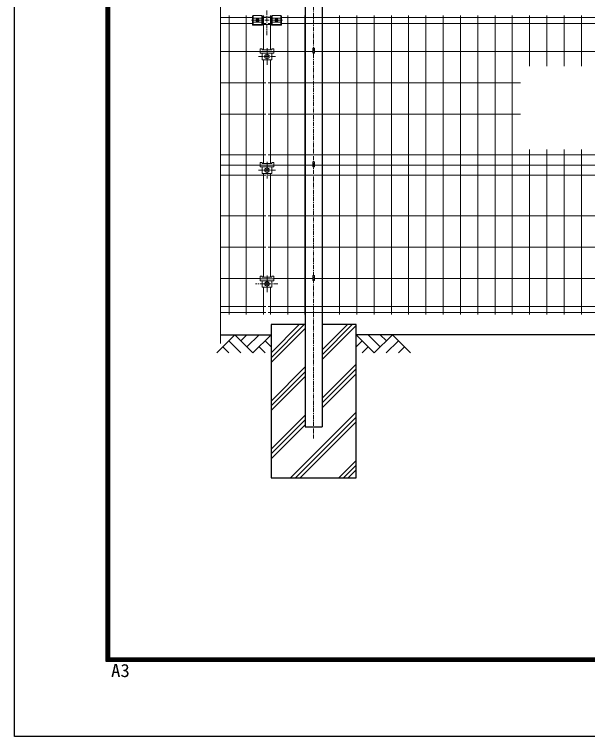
# Model space of a CAD drawing. Units: millimetres, scale not verified. Extents: x -4200 to 4200, y -2970 to 2970.
# Drawn here: x -4200 to -2516, y -2970 to -849 of the extents above; entities that cross this region are included whole.
import ezdxf
from ezdxf.enums import TextEntityAlignment as Align

# ---------------------------------------------------------------- set-up
doc = ezdxf.new("R2010")
doc.units = ezdxf.units.MM
doc.header["$LTSCALE"] = 10
doc.linetypes.add('USER1', pattern=[2, 1.25, -0.25, 0.25, -0.25])
for name, color, linetype, lineweight in [('0-0_D-BMK', 2, 'USER1', 13), ('0-2_D-STR-DIM', 7, 'Continuous', 13), ('0-6_D-TTL', 7, 'Continuous', 25), ('0-8_D-STR3', 3, 'Continuous', 13), ('0-A_D-STR1', 1, 'Continuous', 25), ('0-B_D-BGD', 7, 'Continuous', 25), ('0-C_D-DCR-HCH', 7, 'Continuous', 13), ('0-D_D-STR4', 7, 'Continuous', 25), ('0-E_D-STR5', 7, 'Continuous', 9)]:
    doc.layers.add(name, color=color, linetype=linetype, lineweight=lineweight)
doc.styles.add('ＭＳ ゴシック', font='')
doc.styles.get('ＭＳ ゴシック').set_extended_font_data('MS Gothic')

msp = doc.modelspace()

# ---------------------------------------------------------------- linework, layer by layer
at = {"layer": '0-0_D-BMK'}
for p, q in [((-3320.94, 675.01), (-3320.94, -2094.36)), ((-3457.94, -910.18), (-3457.94, -837.77)), ((-3503.71, -866.34), (-3412.11, -866.34)), ((-3485.91, -873.22), (-3485.91, -858.75)), ((-3429.91, -873.22), (-3429.91, -858.75)), ((-3457.87, -996.99), (-3457.87, -948.19)), ((-3482.9, -972.59), (-3432.9, -972.59)), ((-3457.87, -1330.74), (-3457.87, -1281.94)), ((-3482.9, -1306.34), (-3432.9, -1306.34)), ((-3457.87, -1664.91), (-3457.87, -1616.11)), ((-3426.56, -1640.51), (-3491.39, -1640.51))]:
    msp.add_line(p, q, dxfattribs=at)
at = {"layer": '0-2_D-STR-DIM'}
msp.add_line((-3594.46, 564.12), (-3594.46, -1815.23), dxfattribs=at)
at = {"layer": '0-6_D-TTL', "color": 2}
msp.add_lwpolyline([(-4200, 2970), (4200, 2970), (4200, -2970), (-4200, -2970)], close=True, dxfattribs=at)
at = {"layer": '0-6_D-TTL'}
for points in [[(-3930, 2750), (3930, 2750), (3930, -2750), (-3930, -2750)], [(-3927.5, 2747.5), (3927.5, 2747.5), (3927.5, -2747.5), (-3927.5, -2747.5)], [(-3925, 2745), (3925, 2745), (3925, -2745), (-3925, -2745)], [(-3922.5, 2742.5), (3922.5, 2742.5), (3922.5, -2742.5), (-3922.5, -2742.5)], [(-3920, 2740), (3920, 2740), (3920, -2740), (-3920, -2740)]]:
    msp.add_lwpolyline(points, close=True, dxfattribs=at)
at = {"layer": '0-8_D-STR3'}
for p, q in [((-3500.91, -853.18), (-3500.91, -880.97)), ((-3500.91, -853.18), (-3498.41, -853.18)), ((-3500.91, -854.58), (-3498.41, -854.58)), ((-3498.41, -852.18), (-3498.41, -878.4)), ((-3498.41, -852.18), (-3473.41, -852.18)), ((-3498.41, -859.94), (-3473.41, -859.94)), ((-3488.37, -862.08), (-3490.83, -866.34)), ((-3488.37, -870.6), (-3490.83, -866.34)), ((-3488.64, -864.3), (-3487.28, -865.66)), ((-3488.64, -868.39), (-3487.28, -867.02)), ((-3483.46, -862.08), (-3488.37, -862.08)), ((-3487.96, -863.61), (-3486.6, -864.98)), ((-3487.96, -869.07), (-3486.6, -867.71)), ((-3483.87, -863.61), (-3485.23, -864.98)), ((-3483.87, -869.07), (-3485.23, -867.71)), ((-3483.19, -864.3), (-3484.55, -865.66)), ((-3483.19, -868.39), (-3484.55, -867.02)), ((-3483.46, -862.08), (-3481, -866.34)), ((-3483.46, -870.6), (-3481, -866.34)), ((-3473.41, -852.18), (-3473.41, -878.4)), ((-3473.41, -853.18), (-3470.91, -853.18)), ((-3473.41, -854.58), (-3470.91, -854.58)), ((-3470.91, -880.97), (-3470.91, -853.18)), ((-3444.91, -857.41), (-3470.91, -857.41)), ((-3442.41, -853.18), (-3444.91, -853.18)), ((-3444.91, -880.97), (-3444.91, -853.18)), ((-3442.41, -854.58), (-3444.91, -854.58)), ((-3442.41, -852.18), (-3442.41, -878.4)), ((-3417.41, -852.18), (-3442.41, -852.18)), ((-3417.41, -859.94), (-3442.41, -859.94)), ((-3432.37, -862.08), (-3434.83, -866.34)), ((-3432.37, -870.6), (-3434.83, -866.34)), ((-3432.64, -864.3), (-3431.28, -865.66)), ((-3432.64, -868.39), (-3431.28, -867.02)), ((-3432.37, -862.08), (-3427.46, -862.08)), ((-3431.96, -863.61), (-3430.6, -864.98)), ((-3431.96, -869.07), (-3430.6, -867.71)), ((-3427.87, -863.61), (-3429.23, -864.98)), ((-3427.87, -869.07), (-3429.23, -867.71)), ((-3427.19, -864.3), (-3428.55, -865.66)), ((-3427.18, -868.39), (-3428.55, -867.02)), ((-3427.46, -862.08), (-3425, -866.34)), ((-3427.46, -870.6), (-3425, -866.34)), ((-3417.41, -852.18), (-3417.41, -878.4)), ((-3414.91, -853.18), (-3417.41, -853.18)), ((-3414.91, -854.58), (-3417.41, -854.58)), ((-3414.91, -853.18), (-3414.91, -880.97)), ((-3500.91, -879.79), (-3470.91, -879.79)), ((-3500.91, -880.97), (-3470.91, -880.97)), ((-3498.41, -871.88), (-3473.41, -871.88)), ((-3498.41, -878.4), (-3473.41, -878.4)), ((-3483.46, -870.6), (-3488.37, -870.6)), ((-3444.91, -878.39), (-3470.91, -878.39)), ((-3414.91, -879.79), (-3444.91, -879.79)), ((-3414.91, -880.97), (-3444.91, -880.97)), ((-3417.41, -871.88), (-3442.41, -871.88)), ((-3417.41, -878.4), (-3442.41, -878.4)), ((-3432.37, -870.6), (-3427.46, -870.6)), ((-3477.9, -950.29), (-3471.9, -950.29)), ((-3477.9, -950.29), (-3477.9, -963.09)), ((-3471.9, -950.29), (-3471.9, -953.19)), ((-3471.9, -953.19), (-3443.9, -953.19)), ((-3443.9, -950.29), (-3437.9, -950.29)), ((-3443.9, -950.29), (-3443.9, -953.19)), ((-3437.9, -950.29), (-3437.9, -963.09)), ((-3323.54, -949.39), (-3323.54, -961.56)), ((-3318.34, -949.39), (-3318.34, -961.56)), ((-3477.9, -957.59), (-3437.9, -957.59)), ((-3477.9, -963.09), (-3437.9, -963.09)), ((-3471.9, -963.09), (-3471.9, -982.09)), ((-3461.37, -972.09), (-3459.37, -972.09)), ((-3461.37, -973.09), (-3459.37, -973.09)), ((-3458.37, -969.09), (-3458.37, -971.09)), ((-3458.37, -976.09), (-3458.37, -974.09)), ((-3457.37, -969.09), (-3457.37, -971.09)), ((-3457.37, -976.09), (-3457.37, -974.09)), ((-3454.37, -972.09), (-3456.37, -972.09)), ((-3454.37, -973.09), (-3456.37, -973.09)), ((-3443.9, -963.09), (-3443.9, -982.09)), ((-3471.9, -982.09), (-3443.9, -982.09)), ((-3477.9, -1284.04), (-3477.9, -1296.84)), ((-3477.9, -1284.04), (-3471.9, -1284.04)), ((-3477.9, -1291.34), (-3437.9, -1291.34)), ((-3471.9, -1284.04), (-3471.9, -1286.94)), ((-3471.9, -1286.94), (-3443.9, -1286.94)), ((-3443.9, -1284.04), (-3443.9, -1286.94)), ((-3323.54, -1283.09), (-3323.54, -1295.26)), ((-3318.34, -1283.09), (-3318.34, -1295.26)), ((-3477.9, -1296.84), (-3437.9, -1296.84)), ((-3471.9, -1296.84), (-3471.9, -1315.84)), ((-3461.37, -1305.84), (-3459.37, -1305.84)), ((-3461.37, -1306.84), (-3459.37, -1306.84)), ((-3458.37, -1302.84), (-3458.37, -1304.84)), ((-3458.37, -1309.84), (-3458.37, -1307.84)), ((-3457.37, -1302.84), (-3457.37, -1304.84)), ((-3457.37, -1309.84), (-3457.37, -1307.84)), ((-3454.37, -1305.84), (-3456.37, -1305.84)), ((-3454.37, -1306.84), (-3456.37, -1306.84)), ((-3443.9, -1296.84), (-3443.9, -1315.84)), ((-3471.9, -1315.84), (-3443.9, -1315.84)), ((-3477.9, -1618.21), (-3477.9, -1631.01)), ((-3477.9, -1618.21), (-3471.9, -1618.21)), ((-3477.9, -1625.51), (-3437.9, -1625.51)), ((-3477.9, -1631.01), (-3437.9, -1631.01)), ((-3471.9, -1631.01), (-3471.9, -1650.01)), ((-3443.9, -1618.21), (-3437.9, -1618.21)), ((-3443.9, -1618.21), (-3443.9, -1621.11)), ((-3443.9, -1631.01), (-3443.9, -1650.01)), ((-3437.9, -1618.21), (-3437.9, -1631.01)), ((-3323.54, -1616.89), (-3323.54, -1629.06)), ((-3318.34, -1616.89), (-3318.34, -1629.06)), ((-3471.9, -1650.01), (-3443.9, -1650.01)), ((-3461.37, -1640.01), (-3459.37, -1640.01)), ((-3461.37, -1641.01), (-3459.37, -1641.01)), ((-3458.37, -1637.01), (-3458.37, -1639.01)), ((-3458.37, -1644.01), (-3458.37, -1642.01)), ((-3457.37, -1637.01), (-3457.37, -1639.01)), ((-3457.37, -1644.01), (-3457.37, -1642.01)), ((-3454.37, -1640.01), (-3456.37, -1640.01)), ((-3454.37, -1641.01), (-3456.37, -1641.01))]:
    msp.add_line(p, q, dxfattribs=at)
for points in [[(-3443.9, -1284.04), (-3437.9, -1284.04), (-3437.9, -1296.84)], [(-3471.9, -1618.21), (-3471.9, -1621.11), (-3443.9, -1621.11)]]:
    msp.add_lwpolyline(points, dxfattribs=at)
for centre, radius in [((-3485.91, -866.34), 4.26), ((-3429.91, -866.34), 4.26), ((-3457.87, -972.59), 6.5), ((-3457.87, -1306.34), 6.5), ((-3457.87, -1640.51), 6.5)]:
    msp.add_circle(centre, radius, dxfattribs=at)
for centre, radius, start, end in [((-3485.91, -865.05), 4, 4.65818, 175.34501), ((-3485.91, -867.62), 4, 184.89555, 355.10576), ((-3488.3, -863.95), 0.483, 44.99953, 224.99952), ((-3488.3, -868.73), 0.483, 135, 314.99998), ((-3487.96, -866.34), 0.965, 314.99999, 45), ((-3485.91, -864.3), 0.965, 225.00001, 314.99999), ((-3485.91, -868.39), 0.965, 45, 135), ((-3483.87, -866.34), 0.965, 135, 225.00001), ((-3483.53, -863.95), 0.483, 315, 135), ((-3483.53, -868.73), 0.483, 225.00001, 44.99999), ((-3429.91, -865.05), 4, 4.65499, 175.34182), ((-3429.91, -867.62), 4, 184.89424, 355.10445), ((-3432.3, -863.95), 0.483, 45, 225), ((-3432.3, -868.73), 0.483, 135.00001, 314.99999), ((-3431.96, -866.34), 0.965, 314.99999, 45), ((-3429.91, -864.3), 0.965, 225.00001, 314.99999), ((-3429.91, -868.39), 0.965, 45, 135), ((-3427.87, -866.34), 0.965, 135, 225.00001), ((-3427.53, -863.95), 0.483, 315.00048, 135.00047), ((-3427.53, -868.73), 0.483, 225.00002, 45), ((-3461.37, -972.59), 0.5, 90.00001, 270), ((-3459.37, -971.09), 1, 270, 0.00001), ((-3459.37, -974.09), 1, 0, 90), ((-3457.87, -969.09), 0.5, 0, 179.99999), ((-3456.37, -971.09), 1, 180.00001, 270), ((-3456.37, -974.09), 1, 90, 180.00001), ((-3454.37, -972.59), 0.5, 270.00049, 90.00046), ((-3320.94, -961.56), 2.6, 180, 0), ((-3457.87, -976.09), 0.5, 180.00002, 0.00001), ((-3461.37, -1306.34), 0.5, 90.00001, 270), ((-3459.37, -1304.84), 1, 270, 0.00001), ((-3459.37, -1307.84), 1, 0, 90), ((-3457.87, -1302.84), 0.5, 0, 179.99999), ((-3457.87, -1309.84), 0.5, 180.00002, 0.00001), ((-3456.37, -1304.84), 1, 180.00001, 270), ((-3456.37, -1307.84), 1, 90, 180.00001), ((-3454.37, -1306.34), 0.5, 270.00049, 90.00046), ((-3320.94, -1295.26), 2.6, 180, 0), ((-3320.94, -1629.06), 2.6, 180, 0), ((-3461.37, -1640.51), 0.5, 90.00001, 270), ((-3459.37, -1639.01), 1, 270, 0.00001), ((-3459.37, -1642.01), 1, 0, 90), ((-3457.87, -1637.01), 0.5, 0, 179.99999), ((-3457.87, -1644.01), 0.5, 180.00002, 0.00001), ((-3456.37, -1639.01), 1, 180.00001, 270), ((-3456.37, -1642.01), 1, 90, 180.00001), ((-3454.37, -1640.51), 0.5, 270.00049, 90.00046)]:
    msp.add_arc(centre, radius, start, end, dxfattribs=at)
for centre in [(-3320.94, -949.41), (-3320.94, -1283.11), (-3320.94, -1616.91)]:
    msp.add_ellipse(centre, major_axis=(-2.6, 0), ratio=0.649974, start_param=3.1415927, end_param=6.2831853, dxfattribs=at)
at = {"layer": '0-A_D-STR1'}
for p, q in [((-3345.94, 418.41), (-3345.94, -2060.06)), ((-3295.94, 418.41), (-3295.94, -2060.06)), ((-3345.94, -2060.06), (-3295.94, -2060.06))]:
    msp.add_line(p, q, dxfattribs=at)
at = {"layer": '0-B_D-BGD'}
for p, q in [((-3594.46, -1790.07), (-3445.94, -1790.07)), ((-1445.94, -1790.07), (-3195.94, -1790.07))]:
    msp.add_line(p, q, dxfattribs=at)
at = {"layer": '0-C_D-DCR-HCH'}
for p, q in [((-3445.94, -1857.2), (-3348.81, -1760.07)), ((-3445.94, -1843.06), (-3362.95, -1760.07)), ((-3295.94, -1834.48), (-3221.53, -1760.07)), ((-3295.94, -1848.62), (-3207.39, -1760.07)), ((-3445.94, -1871.34), (-3345.94, -1771.34)), ((-3295.94, -1862.76), (-3195.94, -1762.76)), ((-3552.37, -1790.07), (-3605.58, -1843.28)), ((-3552.37, -1790.07), (-3499.15, -1843.28)), ((-3534.63, -1807.8), (-3516.89, -1790.07)), ((-3516.89, -1825.54), (-3481.42, -1790.07)), ((-3499.15, -1843.28), (-3445.94, -1790.07)), ((-3142.73, -1843.28), (-3195.94, -1790.07)), ((-3124.99, -1825.54), (-3160.47, -1790.07)), ((-3089.52, -1790.07), (-3142.73, -1843.28)), ((-3107.16, -1807.9), (-3124.99, -1790.07)), ((-3089.52, -1790.07), (-3036.31, -1843.28)), ((-3570.1, -1807.8), (-3534.47, -1843.28)), ((-3463.68, -1807.8), (-3445.94, -1825.46)), ((-3178.2, -1807.8), (-3195.94, -1825.46)), ((-3071.78, -1807.8), (-3107.42, -1843.28)), ((-3587.84, -1825.54), (-3570.02, -1843.28)), ((-3481.42, -1825.54), (-3463.6, -1843.28)), ((-3160.47, -1825.54), (-3178.29, -1843.28)), ((-3054.04, -1825.54), (-3071.86, -1843.28)), ((-3445.94, -1984.48), (-3345.94, -1884.48)), ((-3295.94, -1975.9), (-3195.94, -1875.9)), ((-3445.94, -1998.62), (-3345.94, -1898.62)), ((-3295.94, -1990.04), (-3195.94, -1890.04)), ((-3295.94, -2004.18), (-3195.94, -1904.18)), ((-3445.94, -2012.76), (-3345.94, -1912.76)), ((-3445.94, -2125.9), (-3345.94, -2025.9)), ((-3388.69, -2210.07), (-3195.94, -2017.32)), ((-3374.55, -2210.07), (-3195.94, -2031.46)), ((-3445.94, -2140.04), (-3345.94, -2040.04)), ((-3445.94, -2154.18), (-3345.94, -2054.18)), ((-3360.4, -2210.07), (-3195.94, -2045.6)), ((-3247.27, -2210.07), (-3195.94, -2158.74)), ((-3233.12, -2210.07), (-3195.94, -2172.88)), ((-3218.98, -2210.07), (-3195.94, -2187.03))]:
    msp.add_line(p, q, dxfattribs=at)
at = {"layer": '0-D_D-STR4'}
msp.add_lwpolyline([(-3345.94, -1760.07), (-3445.94, -1760.07), (-3445.94, -2210.07), (-3195.94, -2210.07), (-3195.94, -1760.07), (-3295.94, -1760.07)], dxfattribs=at)
at = {"layer": '0-E_D-STR5'}
for p, q in [((-3594.46, -857.97), (-3498.41, -857.97)), ((-3569.45, -852.57), (-3569.45, -1730.07)), ((-3518.68, -852.57), (-3518.68, -1730.07)), ((-3473.41, -857.97), (-3460.9, -857.97)), ((-3467.91, -852.57), (-3467.91, -953.19)), ((-3454.9, -857.97), (-3442.41, -857.97)), ((-3447.88, -852.57), (-3447.88, -953.19)), ((-3417.41, -857.97), (-2317.43, -857.97)), ((-3397.12, -852.57), (-3397.12, -1730.07)), ((-3346.35, -852.57), (-3346.35, -1730.07)), ((-3295.58, -852.57), (-3295.58, -1730.07)), ((-3244.81, -852.57), (-3244.81, -1730.07)), ((-3194.04, -852.57), (-3194.04, -1730.07)), ((-3143.27, -852.57), (-3143.27, -1730.07)), ((-3092.5, -852.57), (-3092.5, -1730.07)), ((-3041.73, -852.57), (-3041.73, -1730.07)), ((-2990.96, -852.57), (-2990.96, -1730.07)), ((-2940.19, -852.57), (-2940.19, -1730.07)), ((-2889.42, -852.57), (-2889.42, -1730.07)), ((-2838.65, -852.57), (-2838.65, -1730.07)), ((-2787.88, -852.57), (-2787.88, -1730.07)), ((-2737.12, -852.57), (-2737.12, -1730.07)), ((-2686.35, -852.57), (-2686.35, -1000.89)), ((-2635.58, -852.57), (-2635.58, -1000.89)), ((-2584.81, -852.57), (-2584.81, -1000.89)), ((-2534.04, -852.57), (-2534.04, -1000.89)), ((-3594.46, -875.59), (-3498.41, -875.59)), ((-3473.41, -875.59), (-3460.9, -875.59)), ((-3454.9, -875.59), (-3442.41, -875.59)), ((-3417.41, -875.59), (-2317.43, -875.59)), ((-3594.46, -957.57), (-3477.9, -957.57)), ((-3437.9, -957.57), (-3323.54, -957.57)), ((-3318.34, -957.57), (-1477.9, -957.57)), ((-3467.91, -982.09), (-3467.91, -1286.94)), ((-3467.91, -982.09), (-3467.91, -1286.94)), ((-3447.88, -982.09), (-3447.88, -1286.94)), ((-3447.88, -982.09), (-3447.88, -1286.94)), ((-3594.46, -1049.94), (-3460.9, -1049.94)), ((-3454.91, -1049.94), (-2713.08, -1049.94)), ((-3594.52, -1142.32), (-3460.96, -1142.32)), ((-3454.93, -1142.32), (-2713.09, -1142.32)), ((-2686.35, -1245.87), (-2686.35, -1730.07)), ((-2635.58, -1245.87), (-2635.58, -1730.07)), ((-2584.81, -1245.87), (-2584.81, -1730.07)), ((-2534.04, -1245.87), (-2534.04, -1730.07)), ((-3594.51, -1261.32), (-3460.95, -1261.32)), ((-3454.91, -1261.32), (-1460.88, -1261.31)), ((-3594.46, -1291.32), (-3477.9, -1291.32)), ((-3437.9, -1291.32), (-3323.54, -1291.32)), ((-3318.34, -1291.32), (-1477.87, -1291.32)), ((-3594.52, -1321.32), (-3461.02, -1321.32)), ((-3467.91, -1315.84), (-3467.91, -1621.11)), ((-3467.91, -1315.84), (-3467.91, -1621.11)), ((-3454.91, -1321.32), (-1460.88, -1321.31)), ((-3447.88, -1315.84), (-3447.88, -1621.11)), ((-3447.88, -1315.84), (-3447.88, -1621.11)), ((-3594.52, -1440.32), (-3461.02, -1440.31)), ((-3454.96, -1440.32), (-1460.93, -1440.32)), ((-3594.47, -1532.69), (-3460.96, -1532.69)), ((-3454.93, -1532.69), (-1460.91, -1532.69)), ((-3594.46, -1625.07), (-3477.9, -1625.07)), ((-3437.9, -1625.07), (-3323.54, -1625.07)), ((-3318.34, -1625.07), (-1477.9, -1625.07)), ((-3467.91, -1650.01), (-3467.91, -1730.07)), ((-3467.91, -1650.01), (-3467.91, -1730.07)), ((-3447.88, -1650.01), (-3447.88, -1730.07)), ((-3447.88, -1650.01), (-3447.88, -1730.07)), ((-3594.46, -1707.04), (-3460.88, -1707.04)), ((-3454.9, -1707.04), (-1460.88, -1707.04)), ((-3594.46, -1724.67), (-3460.9, -1724.67)), ((-3454.9, -1724.67), (-1460.88, -1724.67))]:
    msp.add_line(p, q, dxfattribs=at)

# ---------------------------------------------------------------- texts
at = {"layer": '0-6_D-TTL', "style": 'ＭＳ ゴシック', "width": 1.05}
msp.add_text('A3', height=38.49, dxfattribs=at).set_placement((-3916.09, -2806.81), align=Align.BOTTOM_LEFT)

doc.saveas('drawing.dxf')
